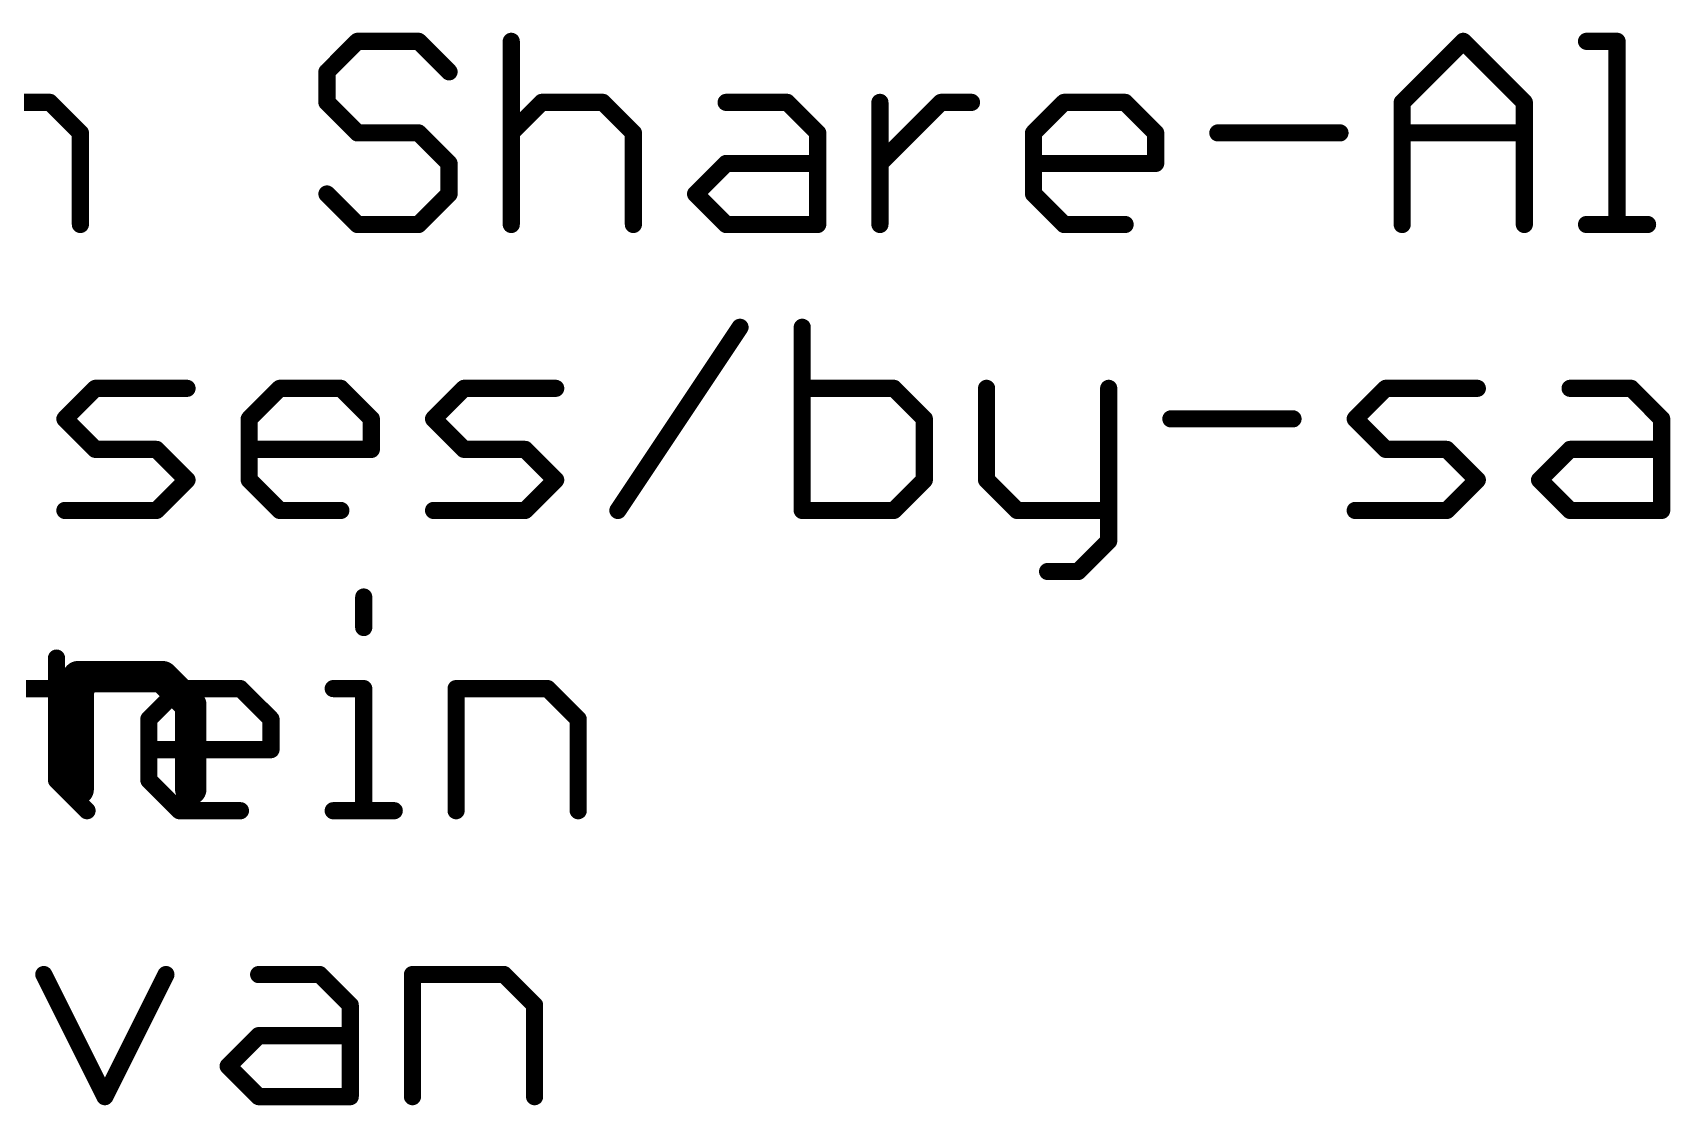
# Model space of a CAD drawing. Extents: x -25 to 82, y -13 to 16.
# Drawn here: x 45.06 to 59.6, y -12.83 to -3.3 of the extents above; entities that cross this region are included whole.
import ezdxf

# ---------------------------------------------------------------- set-up
doc = ezdxf.new("R2010")
doc.units = 0
doc.layers.add('27', color=253, linetype='CONTINUOUS')
doc.layers.add('51', color=53, linetype='CONTINUOUS')

msp = doc.modelspace()

# ---------------------------------------------------------------- linework, layer by layer
at = {"layer": '27', "const_width": 0.2794}
for points in [[(45.4584, -10.0203), (45.4584, -9.0204)], [(45.4584, -9.0204), (46.2084, -9.0204)], [(46.2084, -9.0204), (46.4584, -9.2704)], [(46.4584, -9.2704), (46.4584, -10.0203)]]:
    msp.add_lwpolyline(points, dxfattribs=at)
at = {"layer": '27', "const_width": 0.1397}
for points in [[(45.5283, -9.0204, 1), (45.3886, -9.0204)], [(45.4584, -8.9505, 1), (45.4584, -9.0902)], [(46.2578, -8.971, 1), (46.159, -9.0698)], [(46.2084, -9.0902, 1), (46.2084, -8.9505)], [(46.5282, -9.2704, 1), (46.3885, -9.2704)], [(46.409, -9.3198, 1), (46.5077, -9.221)], [(45.3886, -10.0203, 1), (45.5283, -10.0203)], [(46.3885, -10.0203, 1), (46.5282, -10.0203)]]:
    msp.add_lwpolyline(points, format="xyb", dxfattribs=at)
at = {"layer": '51', "const_width": 0.1524}
for points in [[(47.9392, -3.3768), (47.6681, -3.648)], [(48.4816, -3.3768), (47.9392, -3.3768)], [(48.7527, -3.648), (48.4816, -3.3768)], [(49.3052, -3.3768), (49.3052, -5.0038)], [(57.2181, -3.9191), (57.7605, -3.3768)], [(57.7605, -3.3768), (58.3028, -3.9191)], [(58.8553, -3.3768), (59.1265, -3.3768)], [(59.1265, -3.3768), (59.1265, -5.0038)], [(47.6681, -3.648), (47.6681, -3.9191)], [(44.3938, -3.9191), (45.2072, -3.9191)], [(45.2072, -3.9191), (45.4784, -4.1903)], [(47.6681, -3.9191), (47.9392, -4.1903)], [(49.3052, -4.1903), (49.5764, -3.9191)], [(49.5764, -3.9191), (50.1187, -3.9191)], [(50.1187, -3.9191), (50.3899, -4.1903)], [(51.2135, -3.9191), (51.7559, -3.9191)], [(51.7559, -3.9191), (52.027, -4.1903)], [(52.5795, -5.0038), (52.5795, -3.9191)], [(52.5795, -4.4615), (53.1219, -3.9191)], [(53.1219, -3.9191), (53.393, -3.9191)], [(53.9438, -4.1903), (54.215, -3.9191)], [(54.215, -3.9191), (54.7573, -3.9191)], [(54.7573, -3.9191), (55.0285, -4.1903)], [(57.2181, -5.0038), (57.2181, -3.9191)], [(58.3028, -3.9191), (58.3028, -5.0038)], [(45.4784, -4.1903), (45.4784, -5.0038)], [(47.9392, -4.1903), (48.4816, -4.1903)], [(48.4816, -4.1903), (48.7527, -4.4615)], [(50.3899, -4.1903), (50.3899, -5.0038)], [(52.027, -4.1903), (52.027, -5.0038)], [(53.9438, -4.7326), (53.9438, -4.1903)], [(55.0285, -4.1903), (55.0285, -4.4615)], [(55.581, -4.1903), (56.6656, -4.1903)], [(57.2181, -4.1903), (58.3028, -4.1903)], [(48.7527, -4.4615), (48.7527, -4.7326)], [(50.9424, -4.7326), (51.2135, -4.4615)], [(51.2135, -4.4615), (52.027, -4.4615)], [(55.0285, -4.4615), (53.9438, -4.4615)], [(47.9392, -5.0038), (47.6681, -4.7326)], [(48.7527, -4.7326), (48.4816, -5.0038)], [(51.2135, -5.0038), (50.9424, -4.7326)], [(54.215, -5.0038), (53.9438, -4.7326)], [(48.4816, -5.0038), (47.9392, -5.0038)], [(52.027, -5.0038), (51.2135, -5.0038)], [(54.7573, -5.0038), (54.215, -5.0038)], [(58.8553, -5.0038), (59.3976, -5.0038)], [(50.2522, -7.5438), (51.3369, -5.9168)], [(51.8894, -5.9168), (51.8894, -7.5438)], [(45.3407, -6.7303), (45.6119, -6.4591)], [(45.6119, -6.4591), (46.4254, -6.4591)], [(46.9779, -6.7303), (47.2491, -6.4591)], [(47.2491, -6.4591), (47.7914, -6.4591)], [(47.7914, -6.4591), (48.0626, -6.7303)], [(48.6151, -6.7303), (48.8862, -6.4591)], [(48.8862, -6.4591), (49.6997, -6.4591)], [(52.7029, -6.4591), (51.8894, -6.4591)], [(52.974, -6.7303), (52.7029, -6.4591)], [(53.5265, -6.4591), (53.5265, -7.2726)], [(54.6112, -6.4591), (54.6112, -7.815)], [(56.8008, -6.7303), (57.072, -6.4591)], [(57.072, -6.4591), (57.8855, -6.4591)], [(58.7092, -6.4591), (59.2515, -6.4591)], [(59.2515, -6.4591), (59.5226, -6.7303)], [(45.6119, -7.0015), (45.3407, -6.7303)], [(46.9779, -7.2726), (46.9779, -6.7303)], [(48.0626, -6.7303), (48.0626, -7.0015)], [(48.8862, -7.0015), (48.6151, -6.7303)], [(52.974, -7.2726), (52.974, -6.7303)], [(55.1637, -6.7303), (56.2483, -6.7303)], [(57.072, -7.0015), (56.8008, -6.7303)], [(59.5226, -6.7303), (59.5226, -7.5438)], [(46.1542, -7.0015), (45.6119, -7.0015)], [(46.4254, -7.2726), (46.1542, -7.0015)], [(48.0626, -7.0015), (46.9779, -7.0015)], [(49.4285, -7.0015), (48.8862, -7.0015)], [(49.6997, -7.2726), (49.4285, -7.0015)], [(57.6143, -7.0015), (57.072, -7.0015)], [(57.8855, -7.2726), (57.6143, -7.0015)], [(58.438, -7.2726), (58.7092, -7.0015)], [(58.7092, -7.0015), (59.5226, -7.0015)], [(46.1542, -7.5438), (46.4254, -7.2726)], [(47.2491, -7.5438), (46.9779, -7.2726)], [(49.4285, -7.5438), (49.6997, -7.2726)], [(52.7029, -7.5438), (52.974, -7.2726)], [(53.5265, -7.2726), (53.7977, -7.5438)], [(57.6143, -7.5438), (57.8855, -7.2726)], [(58.7092, -7.5438), (58.438, -7.2726)], [(45.3407, -7.5438), (46.1542, -7.5438)], [(47.7914, -7.5438), (47.2491, -7.5438)], [(48.6151, -7.5438), (49.4285, -7.5438)], [(51.8894, -7.5438), (52.7029, -7.5438)], [(53.7977, -7.5438), (54.6112, -7.5438)], [(56.8008, -7.5438), (57.6143, -7.5438)], [(59.5226, -7.5438), (58.7092, -7.5438)], [(54.6112, -7.815), (54.34, -8.0861)], [(54.34, -8.0861), (54.0688, -8.0861)], [(47.9948, -8.3126), (47.9948, -8.5838)], [(45.2662, -8.855), (45.2662, -9.9396)], [(44.9951, -9.1261), (45.5374, -9.1261)], [(46.0865, -9.3973), (46.3577, -9.1261)], [(46.3577, -9.1261), (46.9, -9.1261)], [(46.9, -9.1261), (47.1712, -9.3973)], [(47.7237, -9.1261), (47.9948, -9.1261)], [(47.9948, -9.1261), (47.9948, -10.2108)], [(48.8151, -10.2108), (48.8151, -9.1261)], [(48.8151, -9.1261), (49.6286, -9.1261)], [(49.6286, -9.1261), (49.8998, -9.3973)], [(46.0865, -9.9396), (46.0865, -9.3973)], [(47.1712, -9.3973), (47.1712, -9.6685)], [(49.8998, -9.3973), (49.8998, -10.2108)], [(47.1712, -9.6685), (46.0865, -9.6685)], [(45.2662, -9.9396), (45.5374, -10.2108)], [(46.3577, -10.2108), (46.0865, -9.9396)], [(46.9, -10.2108), (46.3577, -10.2108)], [(47.7237, -10.2108), (48.266, -10.2108)], [(45.1534, -11.6661), (45.6957, -12.7508)], [(45.6957, -12.7508), (46.238, -11.6661)], [(47.0617, -11.6661), (47.604, -11.6661)], [(47.604, -11.6661), (47.8752, -11.9373)], [(48.4277, -12.7508), (48.4277, -11.6661)], [(48.4277, -11.6661), (49.2412, -11.6661)], [(49.2412, -11.6661), (49.5123, -11.9373)], [(47.8752, -11.9373), (47.8752, -12.7508)], [(49.5123, -11.9373), (49.5123, -12.7508)], [(46.7905, -12.4796), (47.0617, -12.2085)], [(47.0617, -12.2085), (47.8752, -12.2085)], [(47.0617, -12.7508), (46.7905, -12.4796)], [(47.8752, -12.7508), (47.0617, -12.7508)]]:
    msp.add_lwpolyline(points, dxfattribs=at)
at = {"layer": '51', "const_width": 0.0762}
for points in [[(47.9392, -3.3387, 1), (47.9392, -3.4149)], [(47.9662, -3.4038, 1), (47.9123, -3.3499)], [(48.5085, -3.3499, 1), (48.4546, -3.4038)], [(48.4816, -3.4149, 1), (48.4816, -3.3387)], [(49.3433, -3.3768, 1), (49.2671, -3.3768)], [(57.7874, -3.3499, 1), (57.7335, -3.4038)], [(57.7874, -3.4038, 1), (57.7335, -3.3499)], [(58.8553, -3.3387, 1), (58.8553, -3.4149)], [(59.1646, -3.3768, 1), (59.0884, -3.3768)], [(59.1265, -3.4149, 1), (59.1265, -3.3387)], [(47.6411, -3.621, 1), (47.695, -3.6749)], [(47.7062, -3.648, 1), (47.63, -3.648)], [(48.7258, -3.6749, 1), (48.7797, -3.621)], [(45.2342, -3.8922, 1), (45.1803, -3.9461)], [(45.2072, -3.9572, 1), (45.2072, -3.881)], [(47.695, -3.8922, 1), (47.6411, -3.9461)], [(47.63, -3.9191, 1), (47.7062, -3.9191)], [(49.5764, -3.881, 1), (49.5764, -3.9572)], [(49.6033, -3.9461, 1), (49.5494, -3.8922)], [(50.1457, -3.8922, 1), (50.0918, -3.9461)], [(50.1187, -3.9572, 1), (50.1187, -3.881)], [(51.2135, -3.881, 1), (51.2135, -3.9572)], [(51.7828, -3.8922, 1), (51.7289, -3.9461)], [(51.7559, -3.9572, 1), (51.7559, -3.881)], [(52.6176, -3.9191, 1), (52.5414, -3.9191)], [(53.1219, -3.881, 1), (53.1219, -3.9572)], [(53.1488, -3.9461, 1), (53.0949, -3.8922)], [(53.393, -3.9572, 1), (53.393, -3.881)], [(54.215, -3.881, 1), (54.215, -3.9572)], [(54.2419, -3.9461, 1), (54.1881, -3.8922)], [(54.7843, -3.8922, 1), (54.7304, -3.9461)], [(54.7573, -3.9572, 1), (54.7573, -3.881)], [(57.2562, -3.9191, 1), (57.18, -3.9191)], [(57.1912, -3.8922, 1), (57.2451, -3.9461)], [(58.3409, -3.9191, 1), (58.2647, -3.9191)], [(58.2759, -3.9461, 1), (58.3297, -3.8922)], [(45.5165, -4.1903, 1), (45.4403, -4.1903)], [(45.4515, -4.2172, 1), (45.5054, -4.1634)], [(47.9392, -4.1522, 1), (47.9392, -4.2284)], [(47.9123, -4.2172, 1), (47.9662, -4.1634)], [(48.5085, -4.1634, 1), (48.4546, -4.2172)], [(48.4816, -4.2284, 1), (48.4816, -4.1522)], [(49.2783, -4.1634, 1), (49.3322, -4.2172)], [(50.428, -4.1903, 1), (50.3518, -4.1903)], [(50.3629, -4.2172, 1), (50.4168, -4.1634)], [(52.0651, -4.1903, 1), (51.9889, -4.1903)], [(52.0001, -4.2172, 1), (52.054, -4.1634)], [(53.9819, -4.1903, 1), (53.9057, -4.1903)], [(53.9169, -4.1634, 1), (53.9708, -4.2172)], [(55.0666, -4.1903, 1), (54.9904, -4.1903)], [(55.0015, -4.2172, 1), (55.0554, -4.1634)], [(55.581, -4.1522, 1), (55.581, -4.2284)], [(56.6656, -4.2284, 1), (56.6656, -4.1522)], [(57.2181, -4.1522, 1), (57.2181, -4.2284)], [(58.3028, -4.2284, 1), (58.3028, -4.1522)], [(48.7908, -4.4615, 1), (48.7146, -4.4615)], [(48.7258, -4.4884, 1), (48.7797, -4.4345)], [(51.2135, -4.4234, 1), (51.2135, -4.4996)], [(51.2405, -4.4884, 1), (51.1866, -4.4345)], [(52.027, -4.4996, 1), (52.027, -4.4234)], [(52.5526, -4.4345, 1), (52.6065, -4.4884)], [(53.9438, -4.4234, 1), (53.9438, -4.4996)], [(54.9904, -4.4615, 1), (55.0666, -4.4615)], [(55.0285, -4.4996, 1), (55.0285, -4.4234)], [(47.695, -4.7057, 1), (47.6411, -4.7596)], [(48.7146, -4.7326, 1), (48.7908, -4.7326)], [(48.7797, -4.7596, 1), (48.7258, -4.7057)], [(50.9693, -4.7057, 1), (50.9154, -4.7596)], [(50.9154, -4.7057, 1), (50.9693, -4.7596)], [(53.9708, -4.7057, 1), (53.9169, -4.7596)], [(53.9057, -4.7326, 1), (53.9819, -4.7326)], [(47.9392, -4.9657, 1), (47.9392, -5.0419)], [(47.9123, -5.0307, 1), (47.9662, -4.9769)], [(48.4546, -4.9769, 1), (48.5085, -5.0307)], [(48.4816, -5.0419, 1), (48.4816, -4.9657)], [(51.2135, -4.9657, 1), (51.2135, -5.0419)], [(51.1866, -5.0307, 1), (51.2405, -4.9769)], [(52.027, -5.0419, 1), (52.027, -4.9657)], [(54.215, -4.9657, 1), (54.215, -5.0419)], [(54.1881, -5.0307, 1), (54.2419, -4.9769)], [(54.7573, -5.0419, 1), (54.7573, -4.9657)], [(58.8553, -4.9657, 1), (58.8553, -5.0419)], [(59.3976, -5.0419, 1), (59.3976, -4.9657)], [(45.4403, -5.0038, 1), (45.5165, -5.0038)], [(49.2671, -5.0038, 1), (49.3433, -5.0038)], [(50.3518, -5.0038, 1), (50.428, -5.0038)], [(51.9889, -5.0038, 1), (52.0651, -5.0038)], [(52.5414, -5.0038, 1), (52.6176, -5.0038)], [(57.18, -5.0038, 1), (57.2562, -5.0038)], [(58.2647, -5.0038, 1), (58.3409, -5.0038)], [(59.0884, -5.0038, 1), (59.1646, -5.0038)], [(51.3686, -5.9379, 1), (51.3052, -5.8957)], [(51.9275, -5.9168, 1), (51.8513, -5.9168)], [(45.6119, -6.421, 1), (45.6119, -6.4972)], [(45.6388, -6.4861, 1), (45.585, -6.4322)], [(46.4254, -6.4972, 1), (46.4254, -6.421)], [(47.2491, -6.421, 1), (47.2491, -6.4972)], [(47.276, -6.4861, 1), (47.2221, -6.4322)], [(47.8183, -6.4322, 1), (47.7644, -6.4861)], [(47.7914, -6.4972, 1), (47.7914, -6.421)], [(48.8862, -6.421, 1), (48.8862, -6.4972)], [(48.9132, -6.4861, 1), (48.8593, -6.4322)], [(49.6997, -6.4972, 1), (49.6997, -6.421)], [(51.8894, -6.421, 1), (51.8894, -6.4972)], [(52.7298, -6.4322, 1), (52.6759, -6.4861)], [(52.7029, -6.4972, 1), (52.7029, -6.421)], [(53.5646, -6.4591, 1), (53.4884, -6.4591)], [(54.6493, -6.4591, 1), (54.5731, -6.4591)], [(57.072, -6.421, 1), (57.072, -6.4972)], [(57.0989, -6.4861, 1), (57.0451, -6.4322)], [(57.8855, -6.4972, 1), (57.8855, -6.421)], [(58.7092, -6.421, 1), (58.7092, -6.4972)], [(59.2784, -6.4322, 1), (59.2245, -6.4861)], [(59.2515, -6.4972, 1), (59.2515, -6.421)], [(45.3677, -6.7034, 1), (45.3138, -6.7572)], [(45.3138, -6.7034, 1), (45.3677, -6.7572)], [(47.016, -6.7303, 1), (46.9398, -6.7303)], [(46.951, -6.7034, 1), (47.0048, -6.7572)], [(48.1007, -6.7303, 1), (48.0245, -6.7303)], [(48.0356, -6.7572, 1), (48.0895, -6.7034)], [(48.642, -6.7034, 1), (48.5881, -6.7572)], [(48.5881, -6.7034, 1), (48.642, -6.7572)], [(53.0121, -6.7303, 1), (52.9359, -6.7303)], [(52.9471, -6.7572, 1), (53.001, -6.7034)], [(55.1637, -6.6922, 1), (55.1637, -6.7684)], [(56.2483, -6.7684, 1), (56.2483, -6.6922)], [(56.8278, -6.7034, 1), (56.7739, -6.7572)], [(56.7739, -6.7034, 1), (56.8278, -6.7572)], [(59.5607, -6.7303, 1), (59.4845, -6.7303)], [(59.4957, -6.7572, 1), (59.5496, -6.7034)], [(45.6119, -6.9634, 1), (45.6119, -7.0396)], [(45.585, -7.0284, 1), (45.6388, -6.9745)], [(46.1812, -6.9745, 1), (46.1273, -7.0284)], [(46.1542, -7.0396, 1), (46.1542, -6.9634)], [(46.9779, -6.9634, 1), (46.9779, -7.0396)], [(48.0245, -7.0015, 1), (48.1007, -7.0015)], [(48.0626, -7.0396, 1), (48.0626, -6.9634)], [(48.8862, -6.9634, 1), (48.8862, -7.0396)], [(48.8593, -7.0284, 1), (48.9132, -6.9745)], [(49.4555, -6.9745, 1), (49.4016, -7.0284)], [(49.4285, -7.0396, 1), (49.4285, -6.9634)], [(57.072, -6.9634, 1), (57.072, -7.0396)], [(57.0451, -7.0284, 1), (57.0989, -6.9745)], [(57.6413, -6.9745, 1), (57.5874, -7.0284)], [(57.6143, -7.0396, 1), (57.6143, -6.9634)], [(58.7092, -6.9634, 1), (58.7092, -7.0396)], [(58.7361, -7.0284, 1), (58.6822, -6.9745)], [(59.5226, -7.0396, 1), (59.5226, -6.9634)], [(46.4523, -7.2996, 1), (46.3985, -7.2457)], [(46.3985, -7.2996, 1), (46.4523, -7.2457)], [(47.0048, -7.2457, 1), (46.951, -7.2996)], [(46.9398, -7.2726, 1), (47.016, -7.2726)], [(49.7266, -7.2996, 1), (49.6728, -7.2457)], [(49.6728, -7.2996, 1), (49.7267, -7.2457)], [(52.9359, -7.2726, 1), (53.0121, -7.2726)], [(53.001, -7.2996, 1), (52.9471, -7.2457)], [(53.5535, -7.2457, 1), (53.4996, -7.2996)], [(53.4884, -7.2726, 1), (53.5646, -7.2726)], [(57.8585, -7.2996, 1), (57.9124, -7.2457)], [(57.9124, -7.2996, 1), (57.8586, -7.2457)], [(58.4649, -7.2457, 1), (58.411, -7.2996)], [(58.411, -7.2457, 1), (58.4649, -7.2996)], [(45.3407, -7.5057, 1), (45.3407, -7.5819)], [(46.1273, -7.5169, 1), (46.1812, -7.5707)], [(46.1542, -7.5819, 1), (46.1542, -7.5057)], [(47.2491, -7.5057, 1), (47.2491, -7.5819)], [(47.2221, -7.5707, 1), (47.276, -7.5169)], [(47.7914, -7.5819, 1), (47.7914, -7.5057)], [(48.6151, -7.5057, 1), (48.6151, -7.5819)], [(49.4016, -7.5169, 1), (49.4555, -7.5707)], [(49.4285, -7.5819, 1), (49.4285, -7.5057)], [(50.2205, -7.5227, 1), (50.2839, -7.5649)], [(51.8894, -7.5057, 1), (51.8894, -7.5819)], [(51.8513, -7.5438, 1), (51.9275, -7.5438)], [(52.6759, -7.5169, 1), (52.7298, -7.5707)], [(52.7029, -7.5819, 1), (52.7029, -7.5057)], [(53.7977, -7.5057, 1), (53.7977, -7.5819)], [(53.7707, -7.5707, 1), (53.8246, -7.5169)], [(54.6112, -7.5819, 1), (54.6112, -7.5057)], [(56.8008, -7.5057, 1), (56.8008, -7.5819)], [(57.5874, -7.5169, 1), (57.6413, -7.5707)], [(57.6143, -7.5819, 1), (57.6143, -7.5057)], [(58.7092, -7.5057, 1), (58.7092, -7.5819)], [(58.6822, -7.5707, 1), (58.7361, -7.5169)], [(59.4845, -7.5438, 1), (59.5607, -7.5438)], [(59.5226, -7.5819, 1), (59.5226, -7.5057)], [(54.5731, -7.815, 1), (54.6493, -7.815)], [(54.6381, -7.8419, 1), (54.5842, -7.788)], [(54.0688, -8.048, 1), (54.0688, -8.1242)], [(54.3131, -8.0592, 1), (54.367, -8.1131)], [(54.34, -8.1242, 1), (54.34, -8.048)], [(48.0329, -8.3126, 1), (47.9567, -8.3126)], [(47.9567, -8.5838, 1), (48.0329, -8.5838)], [(45.3043, -8.855, 1), (45.2281, -8.855)], [(45.5374, -9.1642, 1), (45.5374, -9.088)], [(46.3577, -9.088, 1), (46.3577, -9.1642)], [(46.3846, -9.1531, 1), (46.3307, -9.0992)], [(46.9269, -9.0992, 1), (46.8731, -9.1531)], [(46.9, -9.1642, 1), (46.9, -9.088)], [(47.7237, -9.088, 1), (47.7237, -9.1642)], [(48.0329, -9.1261, 1), (47.9567, -9.1261)], [(47.9948, -9.1642, 1), (47.9948, -9.088)], [(48.8532, -9.1261, 1), (48.777, -9.1261)], [(48.8151, -9.088, 1), (48.8151, -9.1642)], [(49.6555, -9.0992, 1), (49.6017, -9.1531)], [(49.6286, -9.1642, 1), (49.6286, -9.088)], [(46.1246, -9.3973, 1), (46.0484, -9.3973)], [(46.0596, -9.3704, 1), (46.1135, -9.4242)], [(47.2093, -9.3973, 1), (47.1331, -9.3973)], [(47.1442, -9.4242, 1), (47.1981, -9.3704)], [(49.9379, -9.3973, 1), (49.8617, -9.3973)], [(49.8728, -9.4242, 1), (49.9267, -9.3704)], [(46.0865, -9.6304, 1), (46.0865, -9.7066)], [(47.1712, -9.7066, 1), (47.1712, -9.6304)], [(47.1331, -9.6685, 1), (47.2093, -9.6685)], [(45.2932, -9.9127, 1), (45.2393, -9.9666)], [(46.1135, -9.9127, 1), (46.0596, -9.9666)], [(45.2281, -9.9396, 1), (45.3043, -9.9396)], [(46.0484, -9.9396, 1), (46.1246, -9.9396)], [(45.5105, -10.2377, 1), (45.5643, -10.1839)], [(46.3577, -10.1727, 1), (46.3577, -10.2489)], [(46.3307, -10.2377, 1), (46.3846, -10.1839)], [(46.9, -10.2489, 1), (46.9, -10.1727)], [(47.7237, -10.1727, 1), (47.7237, -10.2489)], [(47.9567, -10.2108, 1), (48.0329, -10.2108)], [(48.266, -10.2489, 1), (48.266, -10.1727)], [(48.777, -10.2108, 1), (48.8532, -10.2108)], [(49.8617, -10.2108, 1), (49.9379, -10.2108)], [(45.1874, -11.6491, 1), (45.1193, -11.6832)], [(46.2721, -11.6832, 1), (46.204, -11.6491)], [(47.0617, -11.628, 1), (47.0617, -11.7042)], [(47.631, -11.6392, 1), (47.5771, -11.6931)], [(47.604, -11.7042, 1), (47.604, -11.628)], [(48.4658, -11.6661, 1), (48.3896, -11.6661)], [(48.4277, -11.628, 1), (48.4277, -11.7042)], [(49.2681, -11.6392, 1), (49.2142, -11.6931)], [(49.2412, -11.7042, 1), (49.2412, -11.628)], [(47.9133, -11.9373, 1), (47.8371, -11.9373)], [(47.8482, -11.9642, 1), (47.9021, -11.9104)], [(49.5504, -11.9373, 1), (49.4742, -11.9373)], [(49.4854, -11.9642, 1), (49.5393, -11.9104)], [(47.0617, -12.1704, 1), (47.0617, -12.2466)], [(47.0886, -12.2354, 1), (47.0347, -12.1815)], [(47.8752, -12.2466, 1), (47.8752, -12.1704)], [(46.8175, -12.4527, 1), (46.7636, -12.5066)], [(46.7636, -12.4527, 1), (46.8175, -12.5066)], [(45.6616, -12.7338, 1), (45.7298, -12.7678)], [(45.6616, -12.7678, 1), (45.7298, -12.7338)], [(47.0617, -12.7127, 1), (47.0617, -12.7889)], [(47.0347, -12.7777, 1), (47.0886, -12.7239)], [(47.8371, -12.7508, 1), (47.9133, -12.7508)], [(47.8752, -12.7889, 1), (47.8752, -12.7127)], [(48.3896, -12.7508, 1), (48.4658, -12.7508)], [(49.4742, -12.7508, 1), (49.5504, -12.7508)]]:
    msp.add_lwpolyline(points, format="xyb", dxfattribs=at)

doc.saveas('drawing.dxf')
